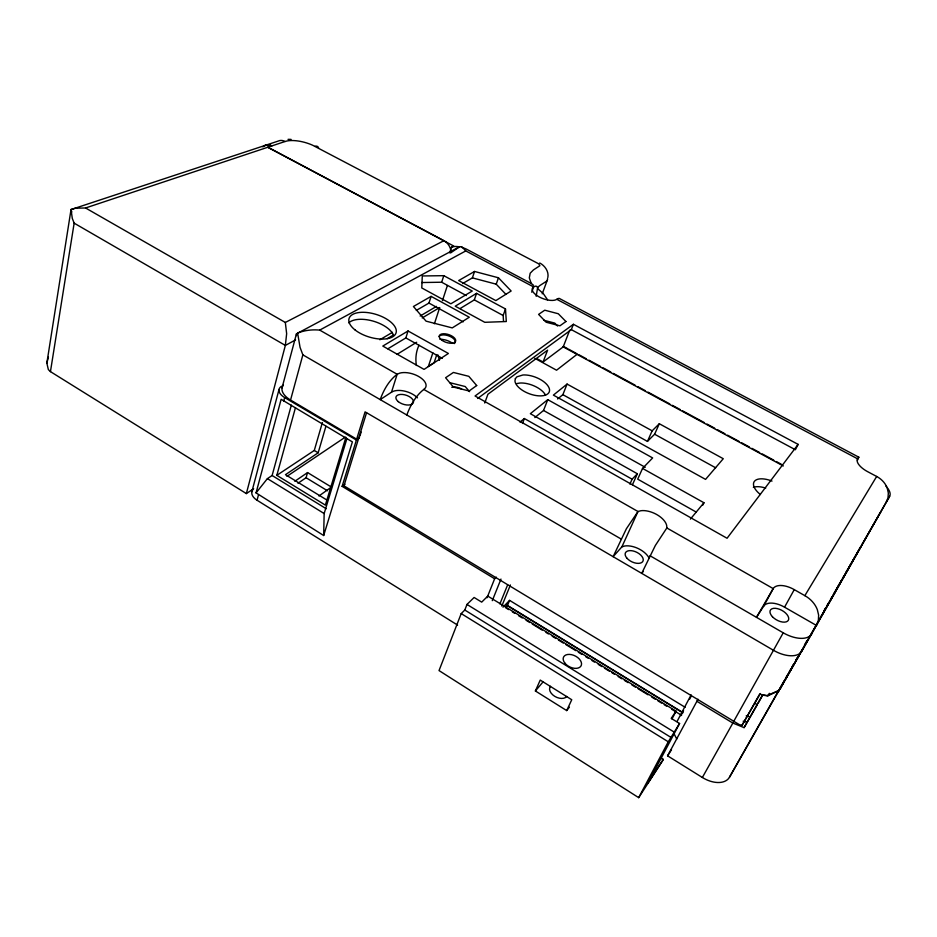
<?xml version="1.0" encoding="UTF-8"?>
<svg xmlns="http://www.w3.org/2000/svg" width="937" height="937" viewBox="0 0 937 937"><rect width="100%" height="100%" fill="white"/><g stroke="black" fill="none" stroke-linecap="round" stroke-linejoin="round"><path stroke-width="1.41" d="M323.675 535.519L352.382 441.901L281.135 399.303L256.059 492.885L323.675 535.519L324.155 513.546L346.889 438.68M533.516 285.305L531.22 283.349L529.311 277.891L530.166 273.241L533.422 269.926L539.876 265.733L538.763 263.847L312.595 145.212A22.137 8.574 15.6 0 0 287.097 140.972L285.082 141.499A11.513 8.749 71.1 0 0 278.16 141.1L71.025 209.548L71.786 211.985M253.658 488.739L246.349 493.588L50.446 371.626L48.349 369.588L46.85 363.146L71.025 209.548L75.417 208.213L85.548 207.979L285.082 141.499M547.852 277.481C549.012 271.507 544.901 265.663 539.747 263.004M50.446 371.626L74.152 223.158L72.301 218.415L71.025 209.548M46.85 363.146L48.384 357.138M246.349 493.588L285.352 345.413L286.652 333.689L285.328 322.457L85.548 207.979M251.83 491.843L279.027 389.464M282.037 387.848L296.455 333.841L459.704 246.677L461.847 246.759L465.783 250.929L533.657 286.945A18.283 5.095 -61.8 0 1 537.557 287.975L536.187 296.256M457.596 625.096L257.043 500.241L258.448 495.005M283.712 401.165L284.672 397.593A14.125 7.508 15.1 0 1 281.592 386.231M359.539 437.216L356.657 439.184L290.552 400.052L302.862 354.854L300.051 347.346L297.615 333.045C304.63 330.281 312.208 329.391 319.704 330.105L397.159 374.261L399.724 373.137A16.187 8.222 18 0 1 420.163 377.412A16.187 8.222 18 0 1 423.969 389.3C415.7 395.754 410.418 405.323 406.81 415.009M256.059 492.885L267.408 478.62L272.117 475.504L291.337 405.135M345.894 437.298L325.362 505.102L276.825 475.34L295.471 407.63M297.978 483.281L306.071 477.729L307.57 472.576L331.429 487.076L318.931 496.001M276.825 475.34L314.282 450.463L322.387 422.528M327.376 500.323L285.457 474.684L318.17 452.794L325.912 426.288M496.305 577.133L494.642 578.75L342.122 486.35L356.4 440.05L359.269 438.083M356.657 439.184L365.09 411.858L773.458 650.29A24.667 13.329 29.8 0 0 801.849 651.145L880.745 511.813M366.566 412.725L343.973 485.834L739.129 724.512L741.987 725.402L760.375 693.509M359.937 435.928L361.143 432.051M387.824 348.822L405.85 337.929L408.052 330.972L448.39 353.472L424.063 369.389L382.8 346.069L408.052 330.972M391.479 392.216L397.159 374.261C388.914 380.527 383.643 390.003 380.199 399.619L391.479 392.216A16.046 8.339 18 0 1 417.457 397.85M416.333 310.393L428.959 303.073L431.114 296.373L469.296 317.233L452.255 327.903L426.077 321.157L413.428 306.504L431.114 296.373M449.69 252.826L451.482 247.286L453.789 246.068L267.748 147.285M421.627 282.541L441.667 282.224L443.798 275.677L472.26 291.032L450.849 303.799L421.779 287.952L422.282 275.958L443.798 275.677M434.405 323.757L439.711 307.547L422.189 317.924M442.44 300.66L447.394 285.516M432.859 352.839L428.338 366.496L434.112 362.713L436.829 354.561M462.609 283.56L472.389 277.879L474.555 271.461L498.449 277.785L511.145 291.009L495.837 300.601L458.661 280.573L474.555 271.461M460.114 308.554L474.321 299.899L476.558 293.351L505.488 308.952L506.308 321.532L484.78 322.305L455.23 306.188L476.558 293.351M531.736 292.203L533.575 286.968A13.68 5.88 20.2 0 0 539.337 297.006A13.68 5.88 20.2 0 0 556.824 299.313L857.578 458.802A15.285 6.582 27.1 0 0 867.521 471.604L876.657 476.464L804.848 595.651L794.072 589.525A18.33 9.511 28.9 0 0 773.248 588.495L756.475 617.342L763.667 606.169A18.166 9.628 29.2 0 1 784.374 607.082L816.514 625.483L818.364 620.563L818.633 615.117L817.298 609.542A24.327 19.677 30.8 0 0 804.848 595.651M505.945 294.382L496.223 284.18L498.449 277.785M503.509 321.274L503.157 315.5L505.488 308.952M484.745 403.027L487.919 394.254L547.595 350.169L543.073 361.998L536.866 358.602M542.23 293.831L547.255 280.245M522.483 423.442L524.369 418.534L632.1 479.205L637.359 473.759L530.354 413.697L547.758 399.654L652.644 457.935L642.536 468.406L637.71 479.158L696.191 512.059M886.308 502.197L888.007 497.793L888.335 493.014L887.257 488.165A20.684 17.744 25.1 0 0 876.657 476.464M543.073 361.998L563.207 346.889L569.719 330.14M571.324 329.648L573.409 324.284L798.125 444.384L795.361 449.725L571.324 329.648L477.624 398.471M671.993 718.913L676.069 711.148L487.779 596.096L481.7 602.128L474.11 597.478L466.989 604.435L464.811 610.034L461.203 613.583L439.031 670.576L638.683 797.656L662.436 760.973L663.244 759.45L660.995 757.775M534.828 417.574L543.542 410.465L547.758 399.654M556.871 299.254A18.389 4.79 -61.7 0 1 559.928 298.762L858.831 457.197L857.437 460.231M557.597 398.986L562.868 394.676L567.072 384.076L652.152 430.821L659.308 423.735L723.27 458.708L705.561 479.393L553.38 395.121L567.072 384.076M487.064 597.736L494.642 578.75M492.288 600.664L500.967 579.078M499.913 603.873L507.631 584.899M501.799 606.087L510.419 584.969M505.465 607.574L507.491 605.489L509.587 600.383L685.17 707.294M535.39 690.967L540.227 680.086L571.746 699.74L566.698 710.586L535.39 690.967L542.921 682.042M562.868 394.676L647.444 441.397L652.152 430.821M629.91 484.113L632.1 479.205M647.444 441.397L654.623 434.229L659.308 423.735M632.463 484.722L637.359 473.759M423.805 389.441L637.992 511.52L626.373 528.773L613.126 556.683L621.899 546.833L637.992 511.52L640.826 510.735A17.405 9.194 25 0 1 666.675 525.458L666.839 527.964L655.361 545.463L641.704 573.362L643.391 571.336M702.797 505.137L703.945 502.747L642.536 468.406M677.029 721.525L691.131 694.856M680.871 715.704L683.553 710.644M689.573 699.248L690.92 696.718M638.683 797.656L668.268 741.788L679.559 723.493L671.232 718.386L676.069 711.148M679.559 723.493L648.041 782.922L663.244 759.45L660.772 757.916M886.015 486.268A20.766 9.136 27.5 0 1 889.611 496.352L729.49 777.206A23.074 14.324 32.4 0 1 702.363 777.487L667.589 755.831L698.018 699.213M763.632 606.274L773.201 588.6L666.839 527.964M784.55 607.188L794.248 589.642M702.363 777.487L734.011 720.998M733.542 721.701L783.227 632.815A24.889 13.165 29.5 0 0 811.782 633.834M741.987 725.402L759.626 694.165L766.934 695.617L778.132 690.815M696.73 701.181L732.793 723.036L744.083 727.627L762.39 695.149L767.883 695.828L778.061 690.944L780.603 688.145M801.615 650.91L802.248 649.786L800.819 652.175M744.083 727.627L757.295 704.776L754.8 703.277M757.986 703.558L762.132 696.238M729.49 777.206L784.328 680.531M785.768 677.99L787.935 674.171M789.376 671.63L790.816 669.088M792.257 666.547L793.709 664.005M795.864 660.187L797.317 657.645M804.532 644.925L806.698 641.107M780.029 688.543L777.687 692.736L780.556 687.781M800.784 652.386L791.484 668.713M780.544 688.262L860.986 546.283L845.771 572.812M781.071 686.716L783.578 682.312M785.007 679.805L788.099 674.382M788.638 673.434L790.793 669.662M791.332 668.713L794.506 663.185M787.584 675.53L790.922 669.686M824.045 610.69L825.485 608.16M826.938 605.642L828.39 603.112M830.557 599.329L832.009 596.799M833.45 594.281L841.426 580.39M842.867 577.86L844.319 575.33M861.7 545.029L889.611 496.352M837.338 587.886L842.422 579.031M843.148 577.766L850.796 564.449M821.14 616.476L826.422 607.281M827.078 606.122L834.89 592.512M795.993 660.573L798.687 655.888M781.704 685.79L784.433 681.035M784.948 680.133L787.045 676.479M767.883 695.828L769.324 693.321M667.589 755.831L671.513 749.764M857.578 458.802L858.831 457.197M798.125 444.384L727.065 538.26L475.047 396L573.409 324.284M566.698 710.586L569.415 707.142M690.382 519.121L703.945 502.747M503.005 607.153L509.587 600.383M450.615 252.92L459.704 246.677M519.965 422.083L524.369 418.534M577.473 353.999L556.566 370.209L534.769 358.285M342.122 486.35L344.98 484.288M294.839 481.267L307.57 472.576M286.968 476.324L345.226 437.192M397.136 354.303L416.672 342.251M387.157 338.69L393.411 334.989M379.86 339.756L392.451 332.342M420.139 316.027L436.501 306.387M319.704 330.105L465.783 250.929M295.6 339.897L285.352 345.413L74.152 223.158M285.328 322.457L443.939 240.692A12.04 10.014 63.1 0 1 450.896 250.507M621.899 546.833L624.721 546.002A17.112 9.429 25.4 0 1 648.966 557.808M264.808 145.528L269.505 145.001L271.941 145.891A11.666 8.972 69 0 0 262.864 146.898M516.498 383.631L519.93 383.034A18.143 8.901 20.8 0 1 545.545 395.109M288.034 139.344L291.114 139.402M449.865 382.694L465.22 386.536L469.578 391.666M543.94 320.278L554.751 323.101L557.585 326.017M472.389 277.879L496.223 284.18M746.192 715.868L750.186 716.992M743.182 721.197L747.164 722.322M531.373 283.548L467.247 249.558A12.122 5.13 18.5 0 0 461.472 247.309M267.912 147.238L443.939 240.692M563.301 346.327L567.365 348.529M568.431 349.103L576.208 353.308M578.691 354.654L586.398 358.812M588.963 360.206L600.512 366.449M603.077 367.843L610.772 372.001M613.337 373.394L635.157 385.189M637.722 386.583L645.429 390.752M647.994 392.135L669.803 403.941M672.368 405.323L680.075 409.492M682.64 410.874L704.448 422.681M707.025 424.063L714.72 428.232M717.285 429.614L724.98 433.784M727.557 435.178L739.106 441.421M741.671 442.803L749.366 446.972M751.931 448.366L759.638 452.524M762.203 453.918L773.751 460.161M776.316 461.554L781.446 464.33M563.207 346.889L783.309 465.97M441.667 282.224L466.345 295.577M474.321 299.899L503.157 315.5M428.959 303.073L463.194 321.848M654.623 434.229L715.657 467.786M543.542 410.465L645.242 467.294M405.85 337.929L442.276 358.321M302.862 354.854L621.137 539.021M650.009 555.735L783.227 632.815M284.672 397.593L356.4 440.05M314.282 450.463L318.17 452.794M306.071 477.729L327.493 490.777M507.491 605.489L682.511 712.319M505.898 604.787L682.909 712.834M506.109 608.066L508.604 609.589M512.34 611.873L514.823 613.395M518.559 615.668L522.296 617.952M526.032 620.235L529.756 622.519M532.251 624.042L542.207 630.121M545.943 632.405L548.426 633.927M552.162 636.211L555.899 638.495M558.382 640.018L563.36 643.063M565.854 644.574L575.81 650.665M578.293 652.187L582.029 654.471M585.766 656.755L588.249 658.266M591.985 660.55L594.48 662.072M598.216 664.356L601.941 666.64M604.435 668.163L609.413 671.208M611.896 672.719L614.391 674.242M618.127 676.526L621.852 678.81M624.347 680.332L628.083 682.616M631.819 684.9L635.544 687.172M638.038 688.695L647.994 694.785M651.73 697.069L655.455 699.353M657.95 700.876L661.686 703.148M664.169 704.671L666.664 706.193M671.642 709.239L681.597 715.329M272.117 475.504L326.205 508.721M267.408 478.62L324.155 513.546M466.989 604.435L673.996 731.984M464.811 610.034L671.091 737.478M461.203 613.583L668.268 741.788M537.815 288.819L543.214 293.48L547.559 299.77M673.598 732.875L676.748 739.012M296.455 333.841L296.549 335.622M451.482 247.286A12.122 5.13 18.5 0 1 458.486 246.689M547.536 278.512A15.66 6.606 19.8 0 1 545.99 281.592L540.169 285.34A30.078 12.884 20.6 0 0 537.709 287.94M314.926 146.348A11.244 5.107 -63.7 0 1 318.58 147.765M290.552 400.052A21.118 11.209 15.4 0 1 283.302 385.166M451.763 387.274A8.609 4.345 19.2 0 1 461.683 389.042M439.945 339.299A10.986 5.282 18.6 0 1 442.487 339.405L445.204 339.908A10.986 5.282 18.6 0 1 452.606 343.399M439.113 336.488A8.609 4.099 18.6 0 1 450.252 336.512A8.609 4.099 18.6 0 1 454.234 343.598M348.763 322.832A24.503 11.9 16.9 0 1 372.692 320.981A24.503 11.9 16.9 0 1 393.552 335.235M760.387 494.513A19.091 9.065 26.4 0 1 754.554 481.149A19.091 9.065 26.4 0 1 772.006 481.079M753.348 487.275A19.021 9.124 26.5 0 1 765.716 488.095M439.465 360.276A32.034 26.365 56.4 0 1 438.094 355.064M416.391 365.489A37.175 30.277 56.3 0 1 419.026 345.249M257.043 500.241A13.469 8.023 14.3 0 1 252.697 489.922M566.803 696.449A9.651 6.219 26.6 0 1 554.645 696.285A9.651 6.219 26.6 0 1 550.511 686.294M515.362 378.653L514.952 380.949A18.201 8.831 20.7 0 0 535.964 395.531A18.201 8.831 20.7 0 0 548.25 386.349A18.201 8.831 20.7 0 0 522.94 374.976L516.919 376.815L515.362 378.653M476.699 385.54L469.097 390.987L453.414 387.075L445.602 377.74L453.391 372.446L468.805 376.323L476.699 385.54M565.925 321.52L559.928 325.818L546.166 322.234L538.599 314.387L544.748 310.194L558.3 313.754L565.925 321.52M772.428 616.722A10.319 5.47 29.2 0 0 788.31 620.341A10.319 5.47 29.2 0 0 777.323 608.605A10.319 5.47 29.2 0 0 772.428 616.722M398.319 401.657A9.136 4.744 18 0 0 413.147 403.062A9.136 4.744 18 0 0 402.617 394.465A9.136 4.744 18 0 0 398.319 401.657M441.632 340.049A8.609 4.099 18.6 0 0 455.452 341.63A8.609 4.099 18.6 0 0 445.298 333.83A8.609 4.099 18.6 0 0 441.632 340.049M355.193 330.047A24.585 11.83 17 0 0 395.297 334.474A24.585 11.83 17 0 0 367.199 312.536A24.585 11.83 17 0 0 355.193 330.047M626.947 558.206A9.721 5.364 25.4 0 0 642.548 561.813A9.721 5.364 25.4 0 0 633.084 550.956A9.721 5.364 25.4 0 0 626.947 558.206M564.788 663.021A9.803 6.126 26.2 0 0 580.671 666.453A9.803 6.126 26.2 0 0 571.593 654.67A9.803 6.126 26.2 0 0 564.788 663.021"/></g></svg>
